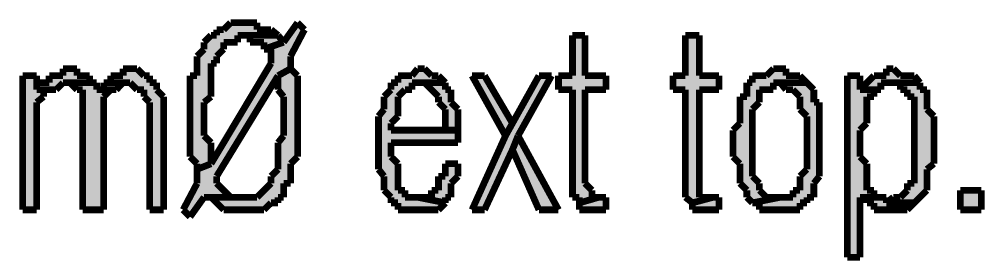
# Model space of a CAD drawing. Header units: millimetres. Extents: x 5 to 350, y 3 to 213.
# Drawn here: x 210.69 to 222.89, y 111.21 to 114.25 of the extents above; entities that cross this region are included whole.
import ezdxf

# ---------------------------------------------------------------- set-up
doc = ezdxf.new("R2010")
doc.units = ezdxf.units.MM
doc.layers.add('H', color=251, linetype='Continuous')
doc.layers.add('P', color=255, linetype='Continuous')

msp = doc.modelspace()

# ---------------------------------------------------------------- hatches: boundary and pattern name
at = {"layer": 'H', "linetype": 'Continuous'}
for points in [[(212.848, 111.76), (212.76, 111.848), (212.937, 112.183), (212.937, 112.36), (213.113, 112.43), (213.872, 113.7), (213.872, 113.877), (213.783, 113.877), (214.03, 113.965), (214.207, 114.212), (214.295, 114.124), (214.118, 113.788), (214.118, 113.63), (213.96, 113.542), (213.184, 112.272), (213.184, 112.183), (213.36, 112.007), (213.025, 112.007), (212.848, 111.76)], [(212.937, 112.36), (212.937, 112.43), (212.848, 112.518), (212.848, 113.542), (212.937, 113.542), (212.937, 113.788), (213.025, 113.877), (213.025, 113.965), (213.113, 114.053), (213.184, 114.053), (213.184, 114.124), (213.272, 114.124), (213.36, 114.212), (213.695, 114.212), (213.695, 114.124), (213.872, 114.124), (213.96, 114.053), (213.448, 114.053), (213.448, 113.965), (213.272, 113.965), (213.272, 113.877), (213.184, 113.788), (213.184, 113.7), (213.113, 113.7), (213.113, 113.277), (213.025, 113.206), (213.025, 112.783), (213.113, 112.695), (213.113, 112.43), (212.937, 112.36)], [(213.783, 113.877), (213.783, 113.965), (213.607, 113.965), (213.607, 114.053), (213.96, 114.053), (214.03, 113.965), (213.783, 113.877)], [(217.77, 111.936), (217.77, 112.007), (217.682, 112.007), (217.682, 113.365), (217.505, 113.365), (217.505, 113.542), (217.682, 113.542), (217.682, 114.053), (217.84, 114.053), (217.84, 113.542), (218.105, 113.542), (218.105, 113.365), (217.84, 113.365), (217.84, 112.183), (217.928, 112.095), (217.928, 112.007), (218.017, 112.007), (217.77, 111.936)], [(219.198, 111.936), (219.11, 112.007), (219.11, 113.365), (218.952, 113.365), (218.952, 113.542), (219.11, 113.542), (219.11, 114.053), (219.287, 114.053), (219.287, 113.542), (219.534, 113.542), (219.534, 113.365), (219.287, 113.365), (219.287, 112.007), (219.463, 112.007), (219.198, 111.936)], [(210.908, 113.365), (210.908, 113.453), (211.067, 113.453), (211.067, 113.542), (211.243, 113.542), (211.243, 113.63), (211.42, 113.63), (211.42, 113.542), (211.578, 113.542), (211.578, 113.453), (211.243, 113.453), (211.155, 113.365), (210.908, 113.365)], [(212.337, 111.848), (212.337, 113.206), (212.266, 113.277), (212.266, 113.365), (212.178, 113.365), (212.09, 113.453), (211.843, 113.453), (211.843, 113.542), (212.002, 113.542), (212.002, 113.63), (212.178, 113.63), (212.266, 113.542), (212.337, 113.542), (212.337, 113.453), (212.425, 113.453), (212.425, 113.365), (212.513, 113.277), (212.513, 111.848), (212.337, 111.848)], [(213.272, 111.848), (213.113, 112.007), (213.695, 112.007), (213.872, 112.183), (213.872, 112.272), (213.96, 112.36), (213.96, 112.695), (214.03, 112.783), (214.03, 113.277), (213.96, 113.365), (213.96, 113.542), (214.118, 113.63), (214.207, 113.542), (214.207, 112.518), (214.118, 112.43), (214.118, 112.183), (214.03, 112.183), (214.03, 112.007), (213.96, 112.007), (213.96, 111.936), (213.872, 111.936), (213.783, 111.848), (213.272, 111.848)], [(215.477, 111.848), (215.477, 111.936), (215.388, 111.936), (215.388, 112.007), (215.3, 112.095), (215.3, 112.272), (215.23, 112.36), (215.23, 113.03), (215.3, 113.118), (215.3, 113.277), (215.388, 113.365), (215.388, 113.453), (215.477, 113.453), (215.477, 113.542), (215.653, 113.542), (215.724, 113.63), (215.812, 113.63), (215.9, 113.542), (215.988, 113.542), (216.076, 113.453), (215.653, 113.453), (215.653, 113.365), (215.565, 113.365), (215.477, 113.277), (215.477, 113.03), (215.388, 112.942), (215.388, 112.854), (216.235, 112.854), (216.235, 112.695), (215.388, 112.695), (215.388, 112.518), (215.477, 112.43), (215.477, 112.095), (215.565, 112.095), (215.565, 112.007), (215.724, 112.007), (216.076, 111.936), (215.988, 111.848), (215.477, 111.848)], [(219.957, 111.936), (219.886, 112.007), (219.886, 112.095), (219.798, 112.183), (219.798, 112.43), (219.71, 112.518), (219.71, 112.854), (219.798, 112.942), (219.798, 113.277), (219.886, 113.277), (219.886, 113.453), (219.957, 113.453), (219.957, 113.542), (220.133, 113.542), (220.222, 113.63), (220.38, 113.63), (220.38, 113.542), (220.557, 113.542), (220.645, 113.453), (220.222, 113.453), (220.222, 113.365), (220.045, 113.365), (220.045, 113.206), (219.957, 113.118), (219.957, 112.272), (220.045, 112.183), (220.045, 112.095), (220.133, 112.007), (220.31, 112.007), (219.957, 111.936)], [(221.315, 113.365), (221.492, 113.542), (221.65, 113.542), (221.65, 113.63), (221.738, 113.63), (221.827, 113.542), (222.003, 113.542), (222.074, 113.453), (221.58, 113.453), (221.58, 113.365), (221.315, 113.365)], [(210.732, 111.848), (210.732, 113.542), (210.908, 113.542), (210.908, 113.365), (210.996, 113.365), (210.996, 113.277), (210.908, 113.206), (210.908, 111.848), (210.732, 111.848)], [(216.412, 111.848), (216.835, 112.783), (216.923, 112.942), (217.258, 113.542), (217.417, 113.542), (216.994, 112.783), (216.923, 112.607), (216.57, 111.848), (216.412, 111.848)], [(216.835, 112.783), (216.412, 113.542), (216.57, 113.542), (216.923, 112.942), (216.835, 112.783)], [(221.156, 111.248), (221.156, 113.542), (221.315, 113.542), (221.315, 113.365), (221.492, 113.365), (221.492, 113.277), (221.403, 113.277), (221.403, 112.942), (221.315, 112.854), (221.315, 112.518), (221.403, 112.43), (221.403, 112.095), (221.492, 112.095), (221.492, 112.007), (221.315, 112.007), (221.315, 111.248), (221.156, 111.248)], [(211.49, 111.848), (211.49, 113.365), (211.42, 113.365), (211.332, 113.453), (211.667, 113.453), (211.667, 113.365), (211.843, 113.365), (211.755, 113.277), (211.755, 111.848), (211.49, 111.848)], [(211.755, 113.365), (211.755, 113.453), (212.002, 113.453), (211.914, 113.365), (211.755, 113.365)], [(216.076, 112.854), (216.076, 113.118), (215.988, 113.206), (215.988, 113.277), (215.812, 113.453), (216.076, 113.453), (216.076, 113.365), (216.147, 113.365), (216.147, 113.206), (216.235, 113.118), (216.235, 112.854), (216.076, 112.854)], [(220.045, 111.848), (220.045, 111.936), (219.957, 111.936), (220.31, 112.007), (220.468, 112.007), (220.468, 112.095), (220.557, 112.095), (220.557, 112.272), (220.645, 112.36), (220.645, 113.03), (220.557, 113.118), (220.557, 113.277), (220.468, 113.365), (220.38, 113.365), (220.31, 113.453), (220.645, 113.453), (220.733, 113.365), (220.733, 113.206), (220.804, 113.206), (220.804, 112.272), (220.733, 112.183), (220.733, 112.007), (220.645, 112.007), (220.645, 111.936), (220.557, 111.936), (220.557, 111.848), (220.045, 111.848)], [(221.65, 111.936), (221.738, 112.007), (221.827, 112.007), (221.915, 112.095), (221.915, 112.183), (222.003, 112.183), (222.003, 113.277), (221.915, 113.277), (221.915, 113.365), (221.827, 113.365), (221.827, 113.453), (222.074, 113.453), (222.074, 113.365), (222.162, 113.365), (222.162, 113.118), (222.25, 113.03), (222.25, 112.43), (222.162, 112.36), (222.162, 112.095), (222.003, 111.936), (221.65, 111.936)], [(217.258, 111.848), (216.923, 112.607), (216.994, 112.783), (217.505, 111.848), (217.258, 111.848)], [(216.076, 111.936), (215.724, 112.007), (215.9, 112.007), (215.9, 112.095), (215.988, 112.095), (215.988, 112.272), (216.076, 112.272), (216.076, 112.43), (216.235, 112.43), (216.235, 112.272), (216.147, 112.183), (216.147, 112.007), (216.076, 112.007), (216.076, 111.936)], [(222.585, 111.848), (222.585, 112.095), (222.85, 112.095), (222.85, 111.848), (222.585, 111.848)], [(217.77, 111.848), (217.77, 111.936), (218.017, 112.007), (218.105, 112.007), (218.105, 111.848), (217.77, 111.848)], [(219.198, 111.848), (219.198, 111.936), (219.463, 112.007), (219.534, 112.007), (219.534, 111.848), (219.198, 111.848)], [(221.492, 111.848), (221.492, 111.936), (221.403, 111.936), (221.403, 112.007), (221.65, 112.007), (221.65, 111.936), (222.003, 111.936), (221.915, 111.848), (221.492, 111.848)]]:
    msp.add_hatch(color=256, dxfattribs=at).paths.add_polyline_path(points)

# ---------------------------------------------------------------- linework, layer by layer
at = {"layer": 'P', "const_width": 0.085}
for points in [[(213.36, 114.212), (213.272, 114.124)], [(213.448, 114.212), (213.36, 114.212)], [(213.536, 114.212), (213.448, 114.212)], [(213.607, 114.212), (213.536, 114.212)], [(213.695, 114.212), (213.607, 114.212)], [(213.695, 114.124), (213.695, 114.212)], [(214.207, 114.212), (214.03, 113.965)], [(214.295, 114.124), (214.207, 114.212)], [(213.272, 114.124), (213.184, 114.124)], [(213.184, 114.124), (213.184, 114.053)], [(213.783, 114.124), (213.695, 114.124)], [(213.872, 114.124), (213.783, 114.124)], [(213.96, 114.053), (213.872, 114.124)], [(214.118, 113.788), (214.295, 114.124)], [(213.113, 114.053), (213.025, 113.965)], [(213.025, 113.965), (213.025, 113.877)], [(213.184, 114.053), (213.113, 114.053)], [(213.272, 113.877), (213.272, 113.965)], [(213.272, 113.965), (213.36, 113.965)], [(213.36, 113.965), (213.448, 113.965)], [(213.448, 113.965), (213.448, 114.053)], [(213.448, 114.053), (213.536, 114.053)], [(213.96, 114.053), (213.536, 114.053)], [(213.536, 114.053), (213.607, 114.053)], [(213.536, 114.053), (213.96, 114.053)], [(213.607, 114.053), (213.607, 113.965)], [(213.607, 113.965), (213.695, 113.965)], [(213.695, 113.965), (213.783, 113.965)], [(213.783, 113.965), (213.783, 113.877)], [(213.783, 113.877), (214.03, 113.965)], [(214.03, 113.965), (213.783, 113.877)], [(214.03, 113.965), (213.96, 114.053)], [(214.03, 113.965), (214.03, 113.965)], [(217.84, 114.053), (217.682, 114.053)], [(217.682, 114.053), (217.682, 113.542)], [(217.84, 113.542), (217.84, 114.053)], [(219.287, 114.053), (219.11, 114.053)], [(219.11, 114.053), (219.11, 113.542)], [(219.287, 113.542), (219.287, 114.053)], [(213.025, 113.877), (212.937, 113.788)], [(213.184, 113.788), (213.272, 113.877)], [(213.783, 113.877), (213.872, 113.877)], [(213.872, 113.877), (213.872, 113.788)], [(212.937, 113.788), (212.937, 113.7)], [(212.937, 113.7), (212.937, 113.63)], [(213.872, 113.7), (213.113, 112.43)], [(213.113, 113.63), (213.113, 113.7)], [(213.113, 113.7), (213.184, 113.7)], [(213.184, 113.7), (213.184, 113.788)], [(213.872, 113.788), (213.872, 113.7)], [(214.118, 113.7), (214.118, 113.788)], [(214.118, 113.63), (214.118, 113.7)], [(211.332, 113.63), (211.243, 113.63)], [(211.243, 113.63), (211.243, 113.542)], [(211.42, 113.63), (211.332, 113.63)], [(211.42, 113.542), (211.42, 113.63)], [(212.09, 113.63), (212.002, 113.63)], [(212.002, 113.63), (212.002, 113.542)], [(212.178, 113.63), (212.09, 113.63)], [(212.266, 113.542), (212.178, 113.63)], [(212.937, 113.63), (212.937, 113.542)], [(213.113, 113.542), (213.113, 113.63)], [(214.118, 113.63), (213.96, 113.542)], [(213.96, 113.542), (214.118, 113.63)], [(214.207, 113.542), (214.118, 113.63)], [(215.724, 113.63), (215.653, 113.542)], [(215.812, 113.63), (215.724, 113.63)], [(215.9, 113.542), (215.812, 113.63)], [(220.222, 113.63), (220.133, 113.542)], [(220.31, 113.63), (220.222, 113.63)], [(220.38, 113.63), (220.31, 113.63)], [(220.38, 113.542), (220.38, 113.63)], [(221.738, 113.63), (221.65, 113.63)], [(221.65, 113.63), (221.65, 113.542)], [(221.827, 113.542), (221.738, 113.63)], [(221.738, 113.63), (221.738, 113.63)], [(210.908, 113.542), (210.732, 113.542)], [(210.732, 113.542), (210.732, 111.848)], [(210.908, 113.365), (210.908, 113.542)], [(210.996, 113.453), (210.908, 113.453)], [(210.908, 113.453), (210.908, 113.365)], [(211.067, 113.453), (210.996, 113.453)], [(211.155, 113.542), (211.067, 113.542)], [(211.067, 113.542), (211.067, 113.453)], [(211.243, 113.542), (211.155, 113.542)], [(211.155, 113.365), (211.243, 113.453)], [(211.667, 113.453), (211.243, 113.453)], [(211.243, 113.453), (211.332, 113.453)], [(211.243, 113.453), (211.667, 113.453)], [(211.332, 113.453), (211.42, 113.365)], [(211.49, 113.542), (211.42, 113.542)], [(211.578, 113.542), (211.49, 113.542)], [(211.578, 113.453), (211.578, 113.542)], [(211.667, 113.453), (211.578, 113.453)], [(211.667, 113.365), (211.667, 113.453)], [(211.755, 113.453), (211.755, 113.365)], [(212.09, 113.453), (211.755, 113.453)], [(211.843, 113.453), (211.755, 113.453)], [(211.755, 113.453), (212.09, 113.453)], [(211.914, 113.542), (211.843, 113.542)], [(211.843, 113.542), (211.843, 113.453)], [(212.002, 113.542), (211.914, 113.542)], [(211.914, 113.365), (212.002, 113.453)], [(212.002, 113.453), (212.09, 113.453)], [(212.09, 113.453), (212.178, 113.365)], [(212.337, 113.542), (212.266, 113.542)], [(212.337, 113.453), (212.337, 113.542)], [(212.425, 113.453), (212.337, 113.453)], [(212.425, 113.365), (212.425, 113.453)], [(212.937, 113.542), (212.848, 113.542)], [(212.848, 113.542), (212.848, 113.453)], [(212.848, 113.453), (212.848, 113.365)], [(213.113, 113.453), (213.113, 113.542)], [(213.113, 113.365), (213.113, 113.453)], [(213.184, 112.272), (213.96, 113.542)], [(213.96, 113.542), (213.96, 113.453)], [(213.96, 113.453), (213.96, 113.365)], [(214.207, 113.453), (214.207, 113.542)], [(214.207, 113.365), (214.207, 113.453)], [(215.477, 113.453), (215.388, 113.453)], [(215.388, 113.453), (215.388, 113.365)], [(215.565, 113.542), (215.477, 113.542)], [(215.477, 113.542), (215.477, 113.453)], [(215.653, 113.542), (215.565, 113.542)], [(215.653, 113.365), (215.653, 113.453)], [(215.653, 113.453), (215.724, 113.453)], [(216.076, 113.453), (215.724, 113.453)], [(215.724, 113.453), (215.812, 113.453)], [(215.724, 113.453), (216.076, 113.453)], [(215.812, 113.453), (215.9, 113.365)], [(215.988, 113.542), (215.9, 113.542)], [(216.076, 113.453), (215.988, 113.542)], [(216.076, 113.365), (216.076, 113.453)], [(216.57, 113.542), (216.412, 113.542)], [(216.412, 113.542), (216.835, 112.783)], [(216.923, 112.942), (216.57, 113.542)], [(217.258, 113.542), (216.923, 112.942)], [(216.994, 112.783), (217.417, 113.542)], [(217.417, 113.542), (217.258, 113.542)], [(217.682, 113.542), (217.505, 113.542)], [(217.505, 113.542), (217.505, 113.365)], [(218.105, 113.542), (217.84, 113.542)], [(218.105, 113.365), (218.105, 113.542)], [(219.11, 113.542), (218.952, 113.542)], [(218.952, 113.542), (218.952, 113.365)], [(219.534, 113.542), (219.287, 113.542)], [(219.534, 113.365), (219.534, 113.542)], [(219.957, 113.453), (219.886, 113.453)], [(219.886, 113.453), (219.886, 113.365)], [(220.045, 113.542), (219.957, 113.542)], [(219.957, 113.542), (219.957, 113.453)], [(220.133, 113.542), (220.045, 113.542)], [(220.222, 113.365), (220.222, 113.453)], [(220.222, 113.453), (220.31, 113.453)], [(220.645, 113.453), (220.31, 113.453)], [(220.31, 113.453), (220.38, 113.365)], [(220.31, 113.453), (220.645, 113.453)], [(220.468, 113.542), (220.38, 113.542)], [(220.557, 113.542), (220.468, 113.542)], [(220.645, 113.453), (220.557, 113.542)], [(220.733, 113.365), (220.645, 113.453)], [(221.315, 113.542), (221.156, 113.542)], [(221.156, 113.542), (221.156, 111.248)], [(221.315, 113.365), (221.315, 113.542)], [(221.403, 113.453), (221.315, 113.365)], [(221.492, 113.542), (221.403, 113.453)], [(221.58, 113.542), (221.492, 113.542)], [(221.65, 113.542), (221.58, 113.542)], [(221.58, 113.365), (221.58, 113.453)], [(221.58, 113.453), (221.65, 113.453)], [(222.074, 113.453), (221.65, 113.453)], [(221.65, 113.453), (221.738, 113.453)], [(221.65, 113.453), (222.074, 113.453)], [(221.738, 113.453), (221.827, 113.453)], [(221.915, 113.542), (221.827, 113.542)], [(221.827, 113.453), (221.827, 113.365)], [(222.003, 113.542), (221.915, 113.542)], [(222.074, 113.453), (222.003, 113.542)], [(222.074, 113.365), (222.074, 113.453)], [(222.074, 113.453), (222.074, 113.453)], [(211.067, 113.365), (210.908, 113.365)], [(210.908, 113.365), (211.067, 113.365)], [(210.996, 113.277), (210.996, 113.365)], [(210.996, 113.365), (211.067, 113.365)], [(211.067, 113.365), (211.155, 113.365)], [(211.42, 113.365), (211.49, 113.365)], [(211.49, 113.365), (211.49, 113.277)], [(211.843, 113.365), (211.667, 113.365)], [(211.667, 113.365), (211.667, 113.365)], [(211.755, 113.365), (211.667, 113.365)], [(211.667, 113.365), (211.843, 113.365)], [(211.755, 113.277), (211.843, 113.365)], [(211.843, 113.365), (211.914, 113.365)], [(212.178, 113.365), (212.266, 113.365)], [(212.266, 113.365), (212.266, 113.277)], [(212.513, 113.277), (212.425, 113.365)], [(212.848, 113.365), (212.848, 113.277)], [(213.113, 113.277), (213.113, 113.365)], [(213.96, 113.365), (214.03, 113.277)], [(214.207, 113.277), (214.207, 113.365)], [(215.388, 113.365), (215.3, 113.277)], [(215.477, 113.277), (215.565, 113.365)], [(215.565, 113.365), (215.653, 113.365)], [(215.9, 113.365), (215.988, 113.277)], [(216.147, 113.365), (216.076, 113.365)], [(216.076, 113.365), (216.076, 113.365)], [(216.147, 113.277), (216.147, 113.365)], [(217.505, 113.365), (217.682, 113.365)], [(217.682, 113.365), (217.682, 112.272)], [(217.84, 112.272), (217.84, 113.365)], [(217.84, 113.365), (218.105, 113.365)], [(218.952, 113.365), (219.11, 113.365)], [(219.11, 113.365), (219.11, 112.272)], [(219.287, 112.272), (219.287, 113.365)], [(219.287, 113.365), (219.534, 113.365)], [(219.886, 113.365), (219.886, 113.277)], [(220.045, 113.277), (220.045, 113.365)], [(220.045, 113.365), (220.133, 113.365)], [(220.133, 113.365), (220.222, 113.365)], [(220.38, 113.365), (220.468, 113.365)], [(220.468, 113.365), (220.557, 113.277)], [(220.733, 113.277), (220.733, 113.365)], [(220.733, 113.365), (220.733, 113.365)], [(221.492, 113.365), (221.315, 113.365)], [(221.315, 113.365), (221.492, 113.365)], [(221.492, 113.277), (221.492, 113.365)], [(221.492, 113.365), (221.58, 113.365)], [(221.827, 113.365), (221.915, 113.365)], [(221.915, 113.365), (221.915, 113.277)], [(222.162, 113.365), (222.074, 113.365)], [(222.162, 113.277), (222.162, 113.365)], [(210.908, 113.206), (210.996, 113.277)], [(210.908, 113.118), (210.908, 113.206)], [(211.49, 113.277), (211.49, 113.206)], [(211.49, 113.206), (211.49, 113.118)], [(211.755, 113.206), (211.755, 113.277)], [(211.755, 111.848), (211.755, 113.206)], [(212.266, 113.277), (212.337, 113.206)], [(212.337, 113.206), (212.337, 113.118)], [(212.513, 113.206), (212.513, 113.277)], [(212.513, 113.118), (212.513, 113.206)], [(212.848, 113.277), (212.848, 113.206)], [(212.848, 113.206), (212.848, 113.118)], [(213.025, 113.206), (213.113, 113.277)], [(213.025, 113.118), (213.025, 113.206)], [(214.03, 113.277), (214.03, 113.206)], [(214.03, 113.206), (214.03, 113.118)], [(214.207, 113.206), (214.207, 113.277)], [(214.207, 113.118), (214.207, 113.206)], [(215.3, 113.277), (215.3, 113.206)], [(215.3, 113.206), (215.3, 113.118)], [(215.477, 113.206), (215.477, 113.277)], [(215.477, 113.118), (215.477, 113.206)], [(215.988, 113.277), (215.988, 113.206)], [(215.988, 113.206), (216.076, 113.118)], [(216.147, 113.206), (216.147, 113.277)], [(216.235, 113.118), (216.147, 113.206)], [(219.886, 113.277), (219.798, 113.277)], [(219.798, 113.277), (219.798, 113.206)], [(219.798, 113.206), (219.798, 113.118)], [(219.957, 113.118), (220.045, 113.206)], [(220.045, 113.206), (220.045, 113.277)], [(220.557, 113.277), (220.557, 113.206)], [(220.557, 113.206), (220.557, 113.118)], [(220.733, 113.206), (220.733, 113.277)], [(220.804, 113.206), (220.733, 113.206)], [(220.804, 113.118), (220.804, 113.206)], [(221.403, 113.206), (221.403, 113.277)], [(221.403, 113.277), (221.492, 113.277)], [(221.403, 113.118), (221.403, 113.206)], [(221.915, 113.277), (222.003, 113.277)], [(222.003, 113.277), (222.003, 113.206)], [(222.003, 113.206), (222.003, 113.118)], [(222.162, 113.206), (222.162, 113.277)], [(222.162, 113.118), (222.162, 113.206)], [(210.908, 111.848), (210.908, 113.118)], [(211.49, 113.118), (211.49, 113.03)], [(212.337, 113.118), (212.337, 113.03)], [(212.513, 113.03), (212.513, 113.118)], [(212.848, 113.118), (212.848, 113.03)], [(213.025, 113.03), (213.025, 113.118)], [(214.03, 113.118), (214.03, 113.03)], [(214.207, 113.03), (214.207, 113.118)], [(215.3, 113.118), (215.23, 113.03)], [(215.477, 113.03), (215.477, 113.118)], [(216.076, 113.118), (216.076, 113.03)], [(216.235, 113.03), (216.235, 113.118)], [(219.798, 113.118), (219.798, 113.03)], [(219.957, 113.03), (219.957, 113.118)], [(220.557, 113.118), (220.645, 113.03)], [(220.804, 113.03), (220.804, 113.118)], [(221.403, 113.03), (221.403, 113.118)], [(222.003, 113.118), (222.003, 113.03)], [(222.25, 113.03), (222.162, 113.118)], [(211.49, 113.03), (211.49, 111.848)], [(212.337, 113.03), (212.337, 111.848)], [(212.513, 111.848), (212.513, 113.03)], [(212.848, 113.03), (212.848, 112.942)], [(213.025, 112.942), (213.025, 113.03)], [(214.03, 113.03), (214.03, 112.942)], [(214.207, 112.942), (214.207, 113.03)], [(215.23, 113.03), (215.23, 112.942)], [(215.388, 112.942), (215.477, 113.03)], [(216.076, 113.03), (216.076, 112.942)], [(216.235, 112.942), (216.235, 113.03)], [(219.798, 113.03), (219.798, 112.942)], [(219.957, 112.942), (219.957, 113.03)], [(220.645, 113.03), (220.645, 112.942)], [(220.804, 112.942), (220.804, 113.03)], [(221.403, 112.942), (221.403, 113.03)], [(222.003, 113.03), (222.003, 112.942)], [(222.25, 112.942), (222.25, 113.03)], [(212.848, 112.942), (212.848, 112.854)], [(212.848, 112.854), (212.848, 112.783)], [(213.025, 112.854), (213.025, 112.942)], [(213.025, 112.783), (213.025, 112.854)], [(214.03, 112.942), (214.03, 112.854)], [(214.03, 112.854), (214.03, 112.783)], [(214.207, 112.854), (214.207, 112.942)], [(214.207, 112.783), (214.207, 112.854)], [(215.23, 112.942), (215.23, 112.854)], [(215.23, 112.854), (215.23, 112.783)], [(215.388, 112.854), (215.388, 112.942)], [(216.076, 112.854), (215.388, 112.854)], [(215.388, 112.854), (216.235, 112.854)], [(216.235, 112.854), (215.388, 112.854)], [(216.076, 112.942), (216.076, 112.854)], [(216.235, 112.854), (216.235, 112.942)], [(216.235, 112.695), (216.235, 112.854)], [(216.923, 112.942), (216.835, 112.783)], [(216.835, 112.783), (216.923, 112.942)], [(219.798, 112.942), (219.71, 112.854)], [(219.71, 112.854), (219.71, 112.783)], [(219.957, 112.854), (219.957, 112.942)], [(219.957, 112.783), (219.957, 112.854)], [(220.645, 112.942), (220.645, 112.854)], [(220.645, 112.854), (220.645, 112.783)], [(220.804, 112.854), (220.804, 112.942)], [(220.804, 112.783), (220.804, 112.854)], [(221.315, 112.854), (221.403, 112.942)], [(221.315, 112.783), (221.315, 112.854)], [(222.003, 112.942), (222.003, 112.854)], [(222.003, 112.854), (222.003, 112.783)], [(222.25, 112.854), (222.25, 112.942)], [(222.25, 112.783), (222.25, 112.854)], [(212.848, 112.783), (212.848, 112.695)], [(213.113, 112.695), (213.025, 112.783)], [(214.03, 112.783), (213.96, 112.695)], [(214.207, 112.695), (214.207, 112.783)], [(215.23, 112.783), (215.23, 112.695)], [(216.835, 112.783), (216.412, 111.848)], [(216.994, 112.783), (216.923, 112.607)], [(216.923, 112.607), (216.994, 112.783)], [(217.505, 111.848), (216.994, 112.783)], [(219.71, 112.783), (219.71, 112.695)], [(219.957, 112.695), (219.957, 112.783)], [(220.645, 112.783), (220.645, 112.695)], [(220.804, 112.695), (220.804, 112.783)], [(221.315, 112.695), (221.315, 112.783)], [(222.003, 112.783), (222.003, 112.695)], [(222.25, 112.695), (222.25, 112.783)], [(212.848, 112.695), (212.848, 112.607)], [(212.848, 112.607), (212.848, 112.518)], [(213.113, 112.607), (213.113, 112.695)], [(213.113, 112.518), (213.113, 112.607)], [(213.96, 112.695), (213.96, 112.607)], [(213.96, 112.607), (213.96, 112.518)], [(214.207, 112.607), (214.207, 112.695)], [(214.207, 112.518), (214.207, 112.607)], [(215.23, 112.695), (215.23, 112.607)], [(215.23, 112.607), (215.23, 112.518)], [(215.388, 112.607), (215.388, 112.695)], [(215.388, 112.695), (216.235, 112.695)], [(215.388, 112.518), (215.388, 112.607)], [(216.57, 111.848), (216.923, 112.607)], [(216.923, 112.607), (217.258, 111.848)], [(219.71, 112.695), (219.71, 112.607)], [(219.71, 112.607), (219.71, 112.518)], [(219.957, 112.607), (219.957, 112.695)], [(219.957, 112.518), (219.957, 112.607)], [(220.645, 112.695), (220.645, 112.607)], [(220.645, 112.607), (220.645, 112.518)], [(220.804, 112.607), (220.804, 112.695)], [(220.804, 112.518), (220.804, 112.607)], [(221.315, 112.607), (221.315, 112.695)], [(221.315, 112.518), (221.315, 112.607)], [(222.003, 112.695), (222.003, 112.607)], [(222.003, 112.607), (222.003, 112.518)], [(222.25, 112.607), (222.25, 112.695)], [(222.25, 112.518), (222.25, 112.607)], [(212.848, 112.518), (212.937, 112.43)], [(213.113, 112.43), (213.113, 112.518)], [(213.96, 112.518), (213.96, 112.43)], [(214.118, 112.43), (214.207, 112.518)], [(215.23, 112.518), (215.23, 112.43)], [(215.477, 112.43), (215.388, 112.518)], [(219.71, 112.518), (219.798, 112.43)], [(219.957, 112.43), (219.957, 112.518)], [(220.645, 112.518), (220.645, 112.43)], [(220.804, 112.43), (220.804, 112.518)], [(221.403, 112.43), (221.315, 112.518)], [(222.003, 112.518), (222.003, 112.43)], [(222.25, 112.43), (222.25, 112.518)], [(213.113, 112.43), (212.937, 112.36)], [(212.937, 112.43), (212.937, 112.36)], [(212.937, 112.36), (213.113, 112.43)], [(212.937, 112.36), (212.937, 112.272)], [(213.96, 112.36), (213.872, 112.272)], [(213.96, 112.43), (213.96, 112.36)], [(214.118, 112.36), (214.118, 112.43)], [(214.118, 112.272), (214.118, 112.36)], [(215.23, 112.43), (215.23, 112.36)], [(215.23, 112.36), (215.3, 112.272)], [(215.477, 112.36), (215.477, 112.43)], [(215.477, 112.272), (215.477, 112.36)], [(216.235, 112.43), (216.076, 112.43)], [(216.076, 112.43), (216.076, 112.36)], [(216.076, 112.36), (216.076, 112.272)], [(216.235, 112.36), (216.235, 112.43)], [(216.235, 112.272), (216.235, 112.36)], [(219.798, 112.43), (219.798, 112.36)], [(219.798, 112.36), (219.798, 112.272)], [(219.957, 112.36), (219.957, 112.43)], [(219.957, 112.272), (219.957, 112.36)], [(220.645, 112.36), (220.557, 112.272)], [(220.645, 112.43), (220.645, 112.36)], [(220.804, 112.36), (220.804, 112.43)], [(220.804, 112.272), (220.804, 112.36)], [(221.403, 112.36), (221.403, 112.43)], [(221.403, 112.272), (221.403, 112.36)], [(222.003, 112.43), (222.003, 112.36)], [(222.003, 112.36), (222.003, 112.272)], [(222.162, 112.36), (222.25, 112.43)], [(222.162, 112.272), (222.162, 112.36)], [(212.937, 112.272), (212.937, 112.183)], [(213.184, 112.183), (213.184, 112.272)], [(213.872, 112.272), (213.872, 112.183)], [(214.118, 112.183), (214.118, 112.272)], [(215.3, 112.272), (215.3, 112.183)], [(215.477, 112.183), (215.477, 112.272)], [(216.076, 112.272), (215.988, 112.272)], [(215.988, 112.272), (215.988, 112.183)], [(216.147, 112.183), (216.235, 112.272)], [(217.682, 112.272), (217.682, 112.183)], [(217.84, 112.183), (217.84, 112.272)], [(219.11, 112.272), (219.11, 112.183)], [(219.287, 112.183), (219.287, 112.272)], [(219.798, 112.272), (219.798, 112.183)], [(220.045, 112.183), (219.957, 112.272)], [(220.557, 112.272), (220.557, 112.183)], [(220.733, 112.183), (220.804, 112.272)], [(221.403, 112.183), (221.403, 112.272)], [(222.003, 112.272), (222.003, 112.183)], [(222.162, 112.183), (222.162, 112.272)], [(212.937, 112.183), (212.76, 111.848)], [(213.272, 112.095), (213.184, 112.183)], [(213.872, 112.183), (213.783, 112.095)], [(214.03, 112.095), (214.03, 112.183)], [(214.03, 112.183), (214.118, 112.183)], [(215.3, 112.183), (215.3, 112.095)], [(215.477, 112.095), (215.477, 112.183)], [(215.988, 112.183), (215.988, 112.095)], [(216.147, 112.095), (216.147, 112.183)], [(217.682, 112.183), (217.682, 112.095)], [(217.928, 112.095), (217.84, 112.183)], [(219.11, 112.183), (219.11, 112.095)], [(219.287, 112.095), (219.287, 112.183)], [(219.798, 112.183), (219.886, 112.095)], [(220.045, 112.095), (220.045, 112.183)], [(220.557, 112.183), (220.557, 112.095)], [(220.733, 112.095), (220.733, 112.183)], [(221.403, 112.095), (221.403, 112.183)], [(222.003, 112.183), (221.915, 112.183)], [(221.915, 112.183), (221.915, 112.095)], [(222.162, 112.095), (222.162, 112.183)], [(212.848, 111.76), (213.025, 112.007)], [(213.36, 112.007), (213.025, 112.007)], [(213.025, 112.007), (213.113, 112.007)], [(213.025, 112.007), (213.36, 112.007)], [(213.113, 112.007), (213.536, 112.007)], [(213.536, 112.007), (213.113, 112.007)], [(213.113, 112.007), (213.184, 111.936)], [(213.36, 112.007), (213.272, 112.095)], [(213.448, 112.007), (213.36, 112.007)], [(213.36, 112.007), (213.36, 112.007)], [(213.536, 112.007), (213.448, 112.007)], [(213.607, 112.007), (213.536, 112.007)], [(213.695, 112.007), (213.607, 112.007)], [(213.783, 112.095), (213.695, 112.007)], [(213.96, 111.936), (213.96, 112.007)], [(213.96, 112.007), (214.03, 112.007)], [(214.03, 112.007), (214.03, 112.095)], [(215.3, 112.095), (215.388, 112.007)], [(215.388, 112.007), (215.388, 111.936)], [(215.565, 112.095), (215.477, 112.095)], [(215.565, 112.007), (215.565, 112.095)], [(215.653, 112.007), (215.565, 112.007)], [(215.724, 112.007), (215.653, 112.007)], [(215.812, 112.007), (215.724, 112.007)], [(215.724, 112.007), (216.076, 111.936)], [(216.076, 111.936), (215.724, 112.007)], [(215.9, 112.007), (215.812, 112.007)], [(215.988, 112.095), (215.9, 112.095)], [(215.9, 112.095), (215.9, 112.007)], [(216.076, 111.936), (216.076, 112.007)], [(216.076, 112.007), (216.147, 112.007)], [(216.147, 112.007), (216.147, 112.095)], [(217.682, 112.095), (217.682, 112.007)], [(217.682, 112.007), (217.77, 112.007)], [(218.017, 112.007), (217.77, 111.936)], [(217.77, 112.007), (217.77, 111.936)], [(217.77, 111.936), (218.017, 112.007)], [(217.928, 112.007), (217.928, 112.095)], [(218.017, 112.007), (217.928, 112.007)], [(218.105, 112.007), (218.017, 112.007)], [(218.105, 111.848), (218.105, 112.007)], [(219.11, 112.095), (219.11, 112.007)], [(219.11, 112.007), (219.198, 111.936)], [(219.463, 112.007), (219.198, 111.936)], [(219.198, 111.936), (219.463, 112.007)], [(219.287, 112.007), (219.287, 112.095)], [(219.375, 112.007), (219.287, 112.007)], [(219.463, 112.007), (219.375, 112.007)], [(219.534, 112.007), (219.463, 112.007)], [(219.534, 111.848), (219.534, 112.007)], [(219.886, 112.095), (219.886, 112.007)], [(219.886, 112.007), (219.957, 111.936)], [(220.31, 112.007), (219.957, 111.936)], [(219.957, 111.936), (220.31, 112.007)], [(220.133, 112.007), (220.045, 112.095)], [(220.222, 112.007), (220.133, 112.007)], [(220.31, 112.007), (220.222, 112.007)], [(220.38, 112.007), (220.31, 112.007)], [(220.468, 112.007), (220.38, 112.007)], [(220.557, 112.095), (220.468, 112.095)], [(220.468, 112.095), (220.468, 112.007)], [(220.645, 111.936), (220.645, 112.007)], [(220.645, 112.007), (220.733, 112.007)], [(220.733, 112.007), (220.733, 112.095)], [(221.492, 112.007), (221.315, 112.007)], [(221.315, 112.007), (221.403, 112.007)], [(221.315, 111.248), (221.315, 112.007)], [(221.315, 112.007), (221.492, 112.007)], [(221.492, 112.095), (221.403, 112.095)], [(221.403, 112.007), (221.403, 111.936)], [(221.492, 112.007), (221.492, 112.095)], [(221.58, 112.007), (221.492, 112.007)], [(221.65, 112.007), (221.58, 112.007)], [(221.58, 112.007), (221.58, 112.007)], [(221.65, 111.936), (221.65, 112.007)], [(221.738, 112.007), (221.65, 111.936)], [(221.827, 112.007), (221.738, 112.007)], [(221.915, 112.095), (221.827, 112.007)], [(222.003, 111.936), (222.074, 112.007)], [(222.074, 112.007), (222.162, 112.095)], [(222.585, 111.848), (222.585, 112.095)], [(222.585, 112.095), (222.85, 112.095)], [(222.85, 112.095), (222.85, 111.848)], [(213.184, 111.936), (213.272, 111.848)], [(213.783, 111.848), (213.872, 111.936)], [(213.872, 111.936), (213.96, 111.936)], [(215.388, 111.936), (215.477, 111.936)], [(215.477, 111.936), (215.477, 111.848)], [(215.988, 111.848), (216.076, 111.936)], [(217.77, 111.936), (217.77, 111.848)], [(219.198, 111.936), (219.198, 111.848)], [(219.957, 111.936), (220.045, 111.936)], [(220.045, 111.936), (220.045, 111.848)], [(220.557, 111.848), (220.557, 111.936)], [(220.557, 111.936), (220.645, 111.936)], [(221.403, 111.936), (221.492, 111.936)], [(221.492, 111.936), (221.492, 111.848)], [(222.003, 111.936), (221.65, 111.936)], [(221.65, 111.936), (222.003, 111.936)], [(221.915, 111.848), (222.003, 111.936)], [(210.732, 111.848), (210.908, 111.848)], [(211.49, 111.848), (211.755, 111.848)], [(212.337, 111.848), (212.513, 111.848)], [(212.76, 111.848), (212.848, 111.76)], [(213.272, 111.848), (213.36, 111.848)], [(213.36, 111.848), (213.448, 111.848)], [(213.448, 111.848), (213.536, 111.848)], [(213.536, 111.848), (213.607, 111.848)], [(213.607, 111.848), (213.695, 111.848)], [(213.695, 111.848), (213.783, 111.848)], [(215.477, 111.848), (215.565, 111.848)], [(215.565, 111.848), (215.653, 111.848)], [(215.653, 111.848), (215.724, 111.848)], [(215.724, 111.848), (215.812, 111.848)], [(215.812, 111.848), (215.9, 111.848)], [(215.9, 111.848), (215.988, 111.848)], [(216.412, 111.848), (216.57, 111.848)], [(217.258, 111.848), (217.505, 111.848)], [(217.77, 111.848), (217.84, 111.848)], [(217.84, 111.848), (217.928, 111.848)], [(217.928, 111.848), (218.017, 111.848)], [(218.017, 111.848), (218.105, 111.848)], [(219.198, 111.848), (219.287, 111.848)], [(219.287, 111.848), (219.375, 111.848)], [(219.375, 111.848), (219.463, 111.848)], [(219.463, 111.848), (219.534, 111.848)], [(220.045, 111.848), (220.133, 111.848)], [(220.133, 111.848), (220.222, 111.848)], [(220.222, 111.848), (220.31, 111.848)], [(220.31, 111.848), (220.38, 111.848)], [(220.38, 111.848), (220.468, 111.848)], [(220.468, 111.848), (220.557, 111.848)], [(221.492, 111.848), (221.58, 111.848)], [(221.58, 111.848), (221.65, 111.848)], [(221.65, 111.848), (221.738, 111.848)], [(221.738, 111.848), (221.827, 111.848)], [(221.827, 111.848), (221.915, 111.848)], [(222.85, 111.848), (222.585, 111.848)], [(222.585, 111.848), (222.585, 111.848)], [(221.156, 111.248), (221.315, 111.248)]]:
    msp.add_lwpolyline(points, dxfattribs=at)

doc.saveas('drawing.dxf')
